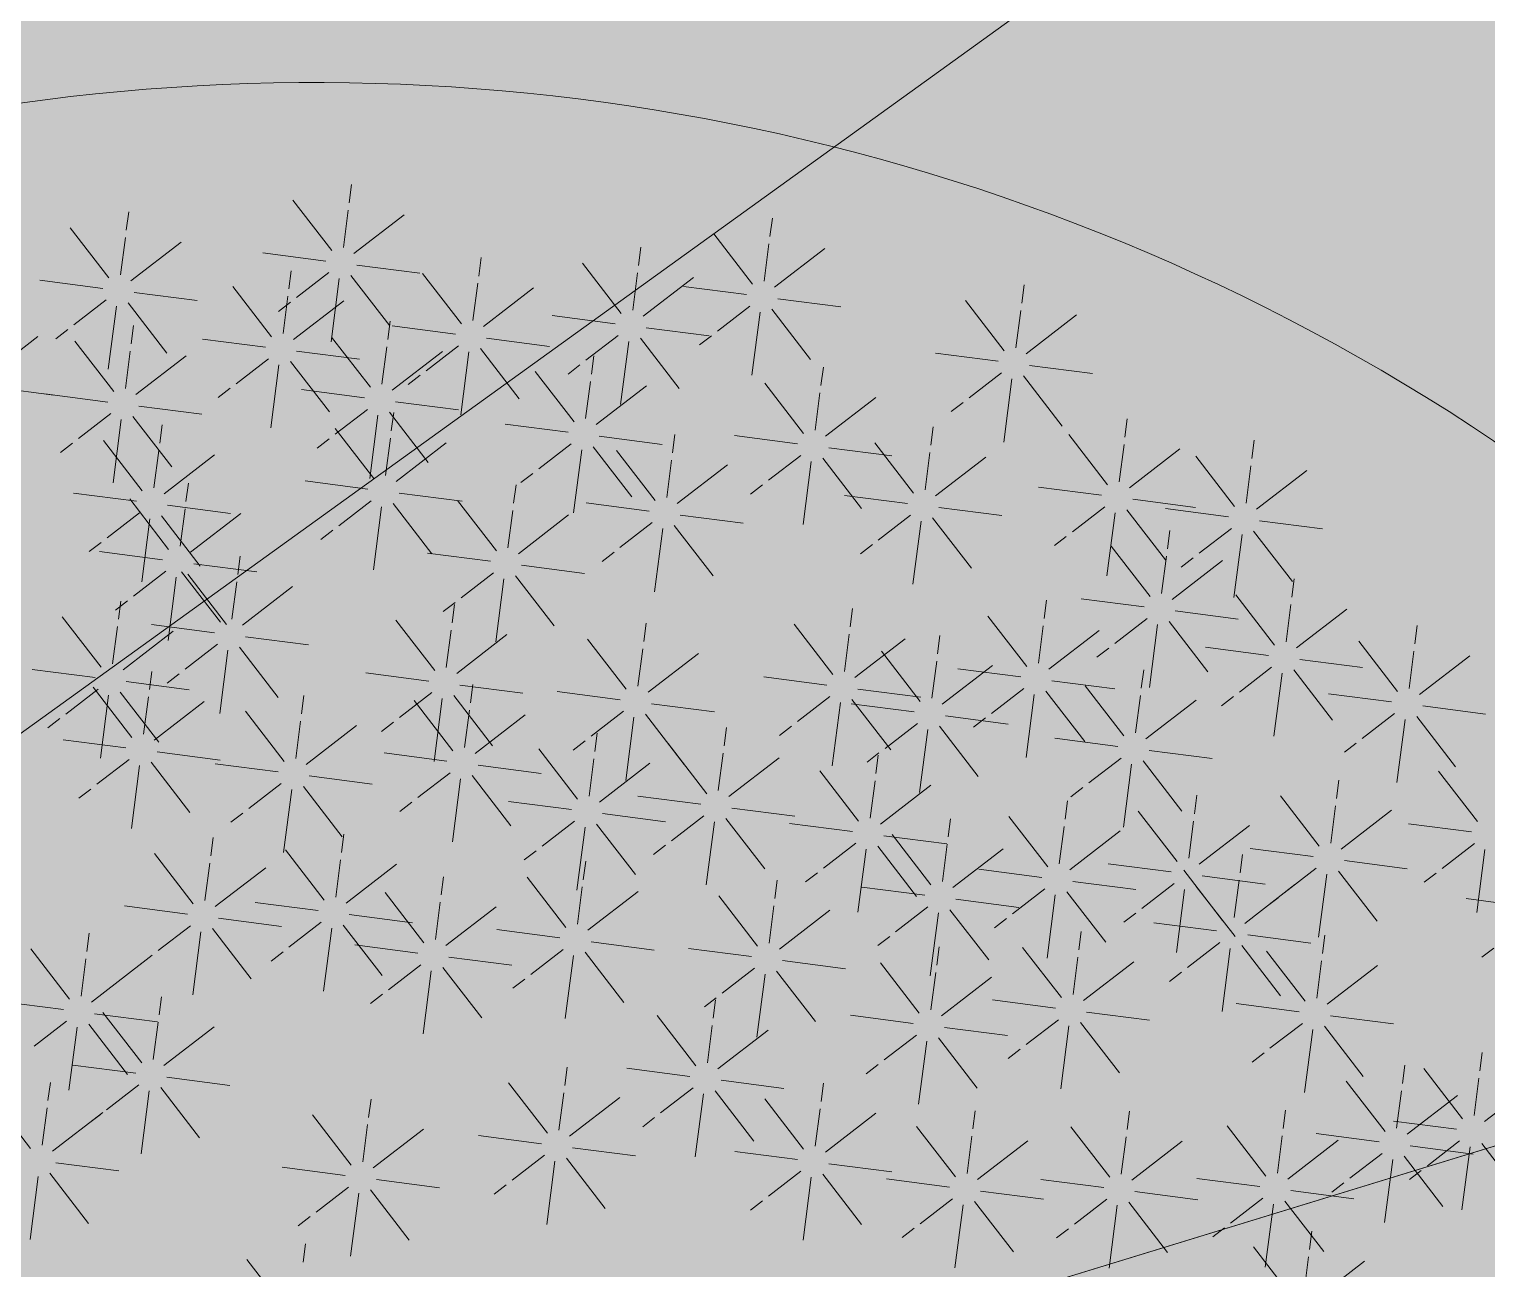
# Model space of a CAD drawing. Header units: metres. Extents: x -2858 to 512, y -1995 to 1252.
# Drawn here: x -907.51 to -906.341, y -845.675 to -844.682 of the extents above; entities that cross this region are included whole.
import ezdxf
from ezdxf.lldxf.tags import DXFTag

# ---------------------------------------------------------------- set-up
doc = ezdxf.new("R2010")
doc.units = ezdxf.units.M
doc.layers.add('Calque commun', color=7, linetype='Continuous')
doc.layers.add('Calque5', color=7, linetype='Continuous')
tags = doc.linetypes.add('HIDDEN2', pattern=[0.1875, 0.125, -0.0625]).pattern_tags.tags
tags[6:7] = [DXFTag(74, 4), DXFTag(75, 0), DXFTag(340, '0'), DXFTag(46, 1.0), DXFTag(50, 0.0), DXFTag(44, 0.0), DXFTag(45, 0.0)]
tags[4:5] = [DXFTag(74, 4), DXFTag(75, 0), DXFTag(340, '0'), DXFTag(46, 1.0), DXFTag(50, 0.0), DXFTag(44, 0.0), DXFTag(45, 0.0)]
tags = doc.linetypes.add('HIDDENX2', pattern=[0.75, 0.5, -0.25]).pattern_tags.tags
tags[6:7] = [DXFTag(74, 4), DXFTag(75, 0), DXFTag(340, '0'), DXFTag(46, 1.0), DXFTag(50, 0.0), DXFTag(44, 0.0), DXFTag(45, 0.0)]
tags[4:5] = [DXFTag(74, 4), DXFTag(75, 0), DXFTag(340, '0'), DXFTag(46, 1.0), DXFTag(50, 0.0), DXFTag(44, 0.0), DXFTag(45, 0.0)]

# ---------------------------------------------------------------- blocks, each defined once
blk = doc.blocks.new('geometrebondepartleger')
at = {"layer": 'Calque5', "color": 30, "linetype": 'Continuous', "lineweight": 9, "true_color": 0xff7f00}
blk.add_trace([(60.0219, 76.4824, 79), (130.1549, 64.2531, 79), (60.015, 76.443, 79), (130.1481, 64.2137, 79)], dxfattribs=at)
blk = doc.blocks.new('_13')
at = {"layer": 'Calque commun', "color": 82, "linetype": 'Continuous', "lineweight": 9}
for p, q in [((-1.6306, 0.3472, 2398.4041), (-1.6422, 0.2847, 2398.4041)), ((-1.6321, 0.2781, 2398.4041), (-1.5796, 0.3142, 2398.4041)), ((-1.5694, 0.2978, 2398.4041), (-1.5811, 0.2353, 2398.4041)), ((-1.7231, 0.2837, 2398.4041), (-1.6605, 0.2721, 2398.4041)), ((-1.6288, 0.2853, 2398.4041), (-1.5929, 0.2328, 2398.4041)), ((-1.6296, 0.2663, 2398.4041), (-1.5894, 0.2589, 2398.4041)), ((-1.571, 0.2288, 2398.4041), (-1.5184, 0.2648, 2398.4041)), ((-1.4761, 0.2758, 2398.4041), (-1.4136, 0.2642, 2398.4041)), ((-1.6891, 0.239, 2398.4041), (-1.6581, 0.2603, 2398.4041)), ((-1.6479, 0.2538, 2398.4041), (-1.6596, 0.1912, 2398.4041)), ((-1.6362, 0.2563, 2398.4041), (-1.6002, 0.2038, 2398.4041)), ((-1.5819, 0.2575, 2398.4041), (-1.5671, 0.2547, 2398.4041)), ((-1.4422, 0.2311, 2398.4041), (-1.4111, 0.2524, 2398.4041)), ((-1.7105, 0.2243, 2398.4041), (-1.6952, 0.2348, 2398.4041)), ((-1.6619, 0.2344, 2398.4041), (-1.5994, 0.2227, 2398.4041)), ((-1.4562, 0.2388, 2398.4041), (-1.4679, 0.1762, 2398.4041)), ((-1.401, 0.2458, 2398.4041), (-1.4127, 0.1833, 2398.4041)), ((-1.5156, 0.2262, 2398.4041), (-1.4796, 0.1737, 2398.4041)), ((-1.4635, 0.2164, 2398.4041), (-1.4483, 0.2269, 2398.4041)), ((-1.628, 0.1896, 2398.4041), (-1.5969, 0.2109, 2398.4041)), ((-1.575, 0.2069, 2398.4041), (-1.5391, 0.1544, 2398.4041)), ((-1.5685, 0.217, 2398.4041), (-1.5283, 0.2095, 2398.4041)), ((-1.5208, 0.2081, 2398.4041), (-1.506, 0.2053, 2398.4041)), ((-1.4578, 0.1697, 2398.4041), (-1.4052, 0.2057, 2398.4041)), ((-1.5868, 0.2044, 2398.4041), (-1.5984, 0.1419, 2398.4041)), ((-1.6494, 0.175, 2398.4041), (-1.6341, 0.1855, 2398.4041)), ((-1.5487, 0.1753, 2398.4041), (-1.4862, 0.1637, 2398.4041)), ((-1.8506, 0.1618, 2398.4041), (-1.8146, 0.1094, 2398.4041)), ((-1.7963, 0.1631, 2398.4041), (-1.7815, 0.1603, 2398.4041)), ((-1.6131, 0.1514, 2398.4041), (-1.6247, 0.0889, 2398.4041)), ((-1.5148, 0.1306, 2398.4041), (-1.4837, 0.1519, 2398.4041)), ((-1.4618, 0.1478, 2398.4041), (-1.4259, 0.0954, 2398.4041)), ((-1.4553, 0.1579, 2398.4041), (-1.415, 0.1504, 2398.4041)), ((-1.4076, 0.149, 2398.4041), (-1.3928, 0.1463, 2398.4041)), ((-1.6725, 0.1388, 2398.4041), (-1.6365, 0.0864, 2398.4041)), ((-1.4736, 0.1453, 2398.4041), (-1.4853, 0.0828, 2398.4041)), ((-1.8638, 0.0907, 2398.4041), (-1.8113, 0.1267, 2398.4041)), ((-1.6146, 0.0823, 2398.4041), (-1.5621, 0.1183, 2398.4041)), ((-1.5361, 0.1159, 2398.4041), (-1.5209, 0.1264, 2398.4041)), ((-1.3512, 0.1229, 2398.4041), (-1.3629, 0.0604, 2398.4041)), ((-1.4106, 0.1103, 2398.4041), (-1.3747, 0.0579, 2398.4041)), ((-1.7056, 0.0879, 2398.4041), (-1.6431, 0.0763, 2398.4041)), ((-1.3528, 0.0538, 2398.4041), (-1.3003, 0.0899, 2398.4041)), ((-1.8613, 0.0789, 2398.4041), (-1.8211, 0.0714, 2398.4041)), ((-1.8797, 0.0663, 2398.4041), (-1.8913, 0.0038, 2398.4041)), ((-1.8679, 0.0688, 2398.4041), (-1.8319, 0.0163, 2398.4041)), ((-1.8137, 0.07, 2398.4041), (-1.7988, 0.0672, 2398.4041)), ((-1.6716, 0.0432, 2398.4041), (-1.6406, 0.0645, 2398.4041)), ((-1.6187, 0.0604, 2398.4041), (-1.5827, 0.008, 2398.4041)), ((-1.6121, 0.0705, 2398.4041), (-1.5719, 0.063, 2398.4041)), ((-1.5645, 0.0616, 2398.4041), (-1.5496, 0.0589, 2398.4041)), ((-1.4437, 0.0595, 2398.4041), (-1.3812, 0.0478, 2398.4041)), ((-1.7976, 0.0455, 2398.4041), (-1.7617, -0.0069, 2398.4041)), ((-1.7383, 0.0581, 2398.4041), (-1.7499, -0.0044, 2398.4041)), ((-1.6305, 0.0579, 2398.4041), (-1.6421, -0.0046, 2398.4041)), ((-1.693, 0.0285, 2398.4041), (-1.6777, 0.039, 2398.4041)), ((-1.6182, 0.0358, 2398.4041), (-1.6298, -0.0268, 2398.4041)), ((-1.4098, 0.0147, 2398.4041), (-1.3787, 0.036, 2398.4041)), ((-1.3686, 0.0295, 2398.4041), (-1.3802, -0.033, 2398.4041)), ((-1.3568, 0.032, 2398.4041), (-1.3209, -0.0205, 2398.4041)), ((-1.3503, 0.0421, 2398.4041), (-1.3101, 0.0346, 2398.4041)), ((-1.3026, 0.0332, 2398.4041), (-1.2878, 0.0304, 2398.4041)), ((-1.7398, -0.011, 2398.4041), (-1.6873, 0.0251, 2398.4041)), ((-1.6776, 0.0232, 2398.4041), (-1.6416, -0.0293, 2398.4041)), ((-1.9653, 0.0007, 2398.4041), (-1.9294, -0.0517, 2398.4041)), ((-1.9059, 0.0133, 2398.4041), (-1.9176, -0.0492, 2398.4041)), ((-1.6198, -0.0333, 2398.4041), (-1.5672, 0.0027, 2398.4041)), ((-1.4312, 0.0001, 2398.4041), (-1.4159, 0.0105, 2398.4041)), ((-1.2485, 0.0075, 2398.4041), (-1.2602, -0.055, 2398.4041)), ((-1.8307, -0.0054, 2398.4041), (-1.7682, -0.017, 2398.4041)), ((-1.3079, -0.0051, 2398.4041), (-1.2719, -0.0575, 2398.4041)), ((-1.9075, -0.0558, 2398.4041), (-1.8549, -0.0198, 2398.4041)), ((-1.7968, -0.0501, 2398.4041), (-1.7657, -0.0288, 2398.4041)), ((-1.7373, -0.0228, 2398.4041), (-1.6971, -0.0303, 2398.4041)), ((-1.7107, -0.0277, 2398.4041), (-1.6482, -0.0393, 2398.4041)), ((-1.2501, -0.0616, 2398.4041), (-1.1975, -0.0255, 2398.4041)), ((-1.7556, -0.0354, 2398.4041), (-1.7673, -0.0979, 2398.4041)), ((-1.7438, -0.0329, 2398.4041), (-1.7079, -0.0853, 2398.4041)), ((-1.6896, -0.0316, 2398.4041), (-1.6748, -0.0344, 2398.4041)), ((-1.6319, -0.0377, 2398.4041), (-1.6435, -0.1002, 2398.4041)), ((-1.4529, -0.033, 2398.4041), (-1.4645, -0.0955, 2398.4041)), ((-1.9984, -0.0502, 2398.4041), (-1.9359, -0.0618, 2398.4041)), ((-1.8181, -0.0648, 2398.4041), (-1.8029, -0.0543, 2398.4041)), ((-1.6913, -0.0503, 2398.4041), (-1.6553, -0.1027, 2398.4041)), ((-1.6768, -0.0724, 2398.4041), (-1.6457, -0.0511, 2398.4041)), ((-1.6356, -0.0577, 2398.4041), (-1.6472, -0.1202, 2398.4041)), ((-1.6238, -0.0552, 2398.4041), (-1.5878, -0.1076, 2398.4041)), ((-1.6172, -0.0451, 2398.4041), (-1.577, -0.0526, 2398.4041)), ((-1.5696, -0.054, 2398.4041), (-1.5547, -0.0567, 2398.4041)), ((-1.5123, -0.0456, 2398.4041), (-1.4763, -0.098, 2398.4041)), ((-1.341, -0.056, 2398.4041), (-1.2785, -0.0676, 2398.4041)), ((-1.905, -0.0676, 2398.4041), (-1.8647, -0.0751, 2398.4041)), ((-1.6334, -0.1068, 2398.4041), (-1.5809, -0.0708, 2398.4041)), ((-1.4544, -0.1021, 2398.4041), (-1.4019, -0.066, 2398.4041)), ((-1.9645, -0.0949, 2398.4041), (-1.9334, -0.0736, 2398.4041)), ((-1.9233, -0.0802, 2398.4041), (-1.935, -0.1427, 2398.4041)), ((-1.9115, -0.0777, 2398.4041), (-1.8755, -0.1301, 2398.4041)), ((-1.8573, -0.0765, 2398.4041), (-1.8425, -0.0792, 2398.4041)), ((-1.6981, -0.0871, 2398.4041), (-1.6828, -0.0766, 2398.4041)), ((-1.3071, -0.1007, 2398.4041), (-1.276, -0.0794, 2398.4041)), ((-1.2659, -0.0859, 2398.4041), (-1.2775, -0.1485, 2398.4041)), ((-1.2541, -0.0834, 2398.4041), (-1.2181, -0.1359, 2398.4041)), ((-1.2476, -0.0733, 2398.4041), (-1.2073, -0.0808, 2398.4041)), ((-1.1999, -0.0822, 2398.4041), (-1.185, -0.085, 2398.4041)), ((-1.9858, -0.1096, 2398.4041), (-1.9706, -0.0991, 2398.4041)), ((-1.7244, -0.1012, 2398.4041), (-1.6619, -0.1128, 2398.4041)), ((-1.5454, -0.0965, 2398.4041), (-1.4829, -0.1081, 2398.4041)), ((-1.8585, -0.1096, 2398.4041), (-1.8701, -0.1721, 2398.4041)), ((-1.4519, -0.1139, 2398.4041), (-1.4117, -0.1214, 2398.4041)), ((-1.3284, -0.1153, 2398.4041), (-1.3131, -0.1049, 2398.4041)), ((-1.9179, -0.1222, 2398.4041), (-1.8819, -0.1746, 2398.4041)), ((-1.6904, -0.1459, 2398.4041), (-1.6594, -0.1246, 2398.4041)), ((-1.6493, -0.1312, 2398.4041), (-1.6609, -0.1937, 2398.4041)), ((-1.6375, -0.1287, 2398.4041), (-1.6015, -0.1811, 2398.4041)), ((-1.6309, -0.1186, 2398.4041), (-1.5907, -0.1261, 2398.4041)), ((-1.5833, -0.1274, 2398.4041), (-1.5684, -0.1302, 2398.4041)), ((-1.5414, -0.1306, 2398.4041), (-1.553, -0.1931, 2398.4041)), ((-1.5114, -0.1412, 2398.4041), (-1.4804, -0.1199, 2398.4041)), ((-1.4703, -0.1265, 2398.4041), (-1.4819, -0.189, 2398.4041)), ((-1.4585, -0.124, 2398.4041), (-1.4225, -0.1764, 2398.4041)), ((-1.4043, -0.1227, 2398.4041), (-1.3894, -0.1255, 2398.4041)), ((-1.3465, -0.1288, 2398.4041), (-1.3582, -0.1913, 2398.4041)), ((-1.1676, -0.1241, 2398.4041), (-1.1792, -0.1866, 2398.4041)), ((-1.86, -0.1787, 2398.4041), (-1.8075, -0.1426, 2398.4041)), ((-1.6007, -0.1432, 2398.4041), (-1.5648, -0.1956, 2398.4041)), ((-1.5328, -0.1559, 2398.4041), (-1.5175, -0.1454, 2398.4041)), ((-1.4059, -0.1414, 2398.4041), (-1.3699, -0.1938, 2398.4041)), ((-1.227, -0.1367, 2398.4041), (-1.191, -0.1891, 2398.4041)), ((-1.7118, -0.1606, 2398.4041), (-1.6965, -0.1501, 2398.4041)), ((-1.1691, -0.1932, 2398.4041), (-1.1166, -0.1572, 2398.4041)), ((-1.951, -0.1731, 2398.4041), (-1.8885, -0.1847, 2398.4041)), ((-1.7494, -0.1738, 2398.4041), (-1.7134, -0.2262, 2398.4041)), ((-1.69, -0.1612, 2398.4041), (-1.7016, -0.2237, 2398.4041)), ((-1.5429, -0.1997, 2398.4041), (-1.4904, -0.1636, 2398.4041)), ((-1.3481, -0.1979, 2398.4041), (-1.2955, -0.1619, 2398.4041)), ((-1.2601, -0.1876, 2398.4041), (-1.1975, -0.1992, 2398.4041)), ((-1.917, -0.2178, 2398.4041), (-1.886, -0.1965, 2398.4041)), ((-1.8759, -0.203, 2398.4041), (-1.8875, -0.2656, 2398.4041)), ((-1.8641, -0.2005, 2398.4041), (-1.8281, -0.253, 2398.4041)), ((-1.8575, -0.1905, 2398.4041), (-1.8173, -0.1979, 2398.4041)), ((-1.8099, -0.1993, 2398.4041), (-1.795, -0.2021, 2398.4041)), ((-1.6915, -0.2303, 2398.4041), (-1.639, -0.1942, 2398.4041)), ((-1.6339, -0.1941, 2398.4041), (-1.5714, -0.2057, 2398.4041)), ((-1.439, -0.1923, 2398.4041), (-1.3765, -0.2039, 2398.4041)), ((-1.5999, -0.2388, 2398.4041), (-1.5688, -0.2175, 2398.4041)), ((-1.5404, -0.2114, 2398.4041), (-1.5002, -0.2189, 2398.4041)), ((-1.5093, -0.2185, 2398.4041), (-1.4733, -0.2709, 2398.4041)), ((-1.4499, -0.2059, 2398.4041), (-1.4615, -0.2684, 2398.4041)), ((-1.4051, -0.237, 2398.4041), (-1.374, -0.2157, 2398.4041)), ((-1.3456, -0.2097, 2398.4041), (-1.3053, -0.2172, 2398.4041)), ((-1.2979, -0.2186, 2398.4041), (-1.2831, -0.2213, 2398.4041)), ((-1.2261, -0.2323, 2398.4041), (-1.195, -0.211, 2398.4041)), ((-1.1849, -0.2176, 2398.4041), (-1.1966, -0.2801, 2398.4041)), ((-1.1732, -0.2151, 2398.4041), (-1.1372, -0.2675, 2398.4041)), ((-1.1666, -0.205, 2398.4041), (-1.1264, -0.2125, 2398.4041)), ((-1.1189, -0.2138, 2398.4041), (-1.1041, -0.2166, 2398.4041)), ((-1.9352, -0.2322, 2398.4041), (-1.9468, -0.2947, 2398.4041)), ((-1.9384, -0.2325, 2398.4041), (-1.9231, -0.222, 2398.4041)), ((-1.7825, -0.2247, 2398.4041), (-1.72, -0.2363, 2398.4041)), ((-1.5587, -0.224, 2398.4041), (-1.5704, -0.2866, 2398.4041)), ((-1.547, -0.2215, 2398.4041), (-1.511, -0.274, 2398.4041)), ((-1.4927, -0.2203, 2398.4041), (-1.4779, -0.2231, 2398.4041)), ((-1.3639, -0.2223, 2398.4041), (-1.3755, -0.2848, 2398.4041)), ((-1.3521, -0.2198, 2398.4041), (-1.3162, -0.2722, 2398.4041)), ((-1.9946, -0.2447, 2398.4041), (-1.9586, -0.2972, 2398.4041)), ((-1.8709, -0.2475, 2398.4041), (-1.8349, -0.2999, 2398.4041)), ((-1.8115, -0.2349, 2398.4041), (-1.8232, -0.2974, 2398.4041)), ((-1.7485, -0.2694, 2398.4041), (-1.7175, -0.2481, 2398.4041)), ((-1.689, -0.2421, 2398.4041), (-1.6488, -0.2496, 2398.4041)), ((-1.6213, -0.2535, 2398.4041), (-1.606, -0.243, 2398.4041)), ((-1.4514, -0.275, 2398.4041), (-1.3989, -0.2389, 2398.4041)), ((-1.4265, -0.2517, 2398.4041), (-1.4112, -0.2412, 2398.4041)), ((-1.2475, -0.247, 2398.4041), (-1.2322, -0.2365, 2398.4041)), ((-1.7074, -0.2547, 2398.4041), (-1.719, -0.3172, 2398.4041)), ((-1.6956, -0.2522, 2398.4041), (-1.6596, -0.3046, 2398.4041)), ((-1.6414, -0.2509, 2398.4041), (-1.6265, -0.2537, 2398.4041)), ((-1.1577, -0.2602, 2398.4041), (-1.1694, -0.3228, 2398.4041)), ((-1.9367, -0.3012, 2398.4041), (-1.8842, -0.2652, 2398.4041)), ((-1.813, -0.304, 2398.4041), (-1.7605, -0.2679, 2398.4041)), ((-1.7699, -0.2841, 2398.4041), (-1.7546, -0.2736, 2398.4041)), ((-1.5424, -0.2694, 2398.4041), (-1.4799, -0.281, 2398.4041)), ((-1.2171, -0.2728, 2398.4041), (-1.1812, -0.3253, 2398.4041)), ((-1.677, -0.2802, 2398.4041), (-1.6886, -0.3427, 2398.4041)), ((-1.4489, -0.2867, 2398.4041), (-1.4087, -0.2942, 2398.4041)), ((-2.0277, -0.2956, 2398.4041), (-1.9652, -0.3073, 2398.4041)), ((-1.904, -0.2984, 2398.4041), (-1.8415, -0.31, 2398.4041)), ((-1.7364, -0.2928, 2398.4041), (-1.7004, -0.3452, 2398.4041)), ((-1.5085, -0.3141, 2398.4041), (-1.4774, -0.2928, 2398.4041)), ((-1.4673, -0.2993, 2398.4041), (-1.4789, -0.3619, 2398.4041)), ((-1.4491, -0.3023, 2398.4041), (-1.4608, -0.3648, 2398.4041)), ((-1.4555, -0.2968, 2398.4041), (-1.4196, -0.3493, 2398.4041)), ((-1.4013, -0.2956, 2398.4041), (-1.3864, -0.2984, 2398.4041)), ((-1.2883, -0.2942, 2398.4041), (-1.2999, -0.3568, 2398.4041)), ((-1.1593, -0.3293, 2398.4041), (-1.1068, -0.2933, 2398.4041)), ((-1.9937, -0.3404, 2398.4041), (-1.9627, -0.319, 2398.4041)), ((-1.9342, -0.313, 2398.4041), (-1.894, -0.3205, 2398.4041)), ((-1.8105, -0.3158, 2398.4041), (-1.7703, -0.3232, 2398.4041)), ((-1.6785, -0.3493, 2398.4041), (-1.626, -0.3132, 2398.4041)), ((-1.5298, -0.3288, 2398.4041), (-1.5146, -0.3183, 2398.4041)), ((-1.5085, -0.3149, 2398.4041), (-1.4725, -0.3673, 2398.4041)), ((-1.3477, -0.3068, 2398.4041), (-1.3117, -0.3593, 2398.4041)), ((-1.9526, -0.3256, 2398.4041), (-1.9642, -0.3881, 2398.4041)), ((-1.9408, -0.3231, 2398.4041), (-1.9048, -0.3755, 2398.4041)), ((-1.8866, -0.3219, 2398.4041), (-1.8717, -0.3247, 2398.4041)), ((-1.8701, -0.3431, 2398.4041), (-1.839, -0.3218, 2398.4041)), ((-1.8289, -0.3284, 2398.4041), (-1.8405, -0.3909, 2398.4041)), ((-1.8171, -0.3259, 2398.4041), (-1.7811, -0.3783, 2398.4041)), ((-1.7629, -0.3246, 2398.4041), (-1.748, -0.3274, 2398.4041)), ((-1.4507, -0.3714, 2398.4041), (-1.3981, -0.3354, 2398.4041)), ((-1.2898, -0.3633, 2398.4041), (-1.2373, -0.3273, 2398.4041)), ((-1.2502, -0.3237, 2398.4041), (-1.1877, -0.3354, 2398.4041)), ((-1.0083, -0.3261, 2398.4041), (-1.0199, -0.3886, 2398.4041)), ((-2.0151, -0.355, 2398.4041), (-1.9998, -0.3445, 2398.4041)), ((-1.8914, -0.3578, 2398.4041), (-1.8761, -0.3473, 2398.4041)), ((-1.8665, -0.3412, 2398.4041), (-1.8781, -0.4038, 2398.4041)), ((-1.7695, -0.3437, 2398.4041), (-1.707, -0.3553, 2398.4041)), ((-1.639, -0.3489, 2398.4041), (-1.6031, -0.4013, 2398.4041)), ((-1.5797, -0.3363, 2398.4041), (-1.5913, -0.3988, 2398.4041)), ((-1.2163, -0.3685, 2398.4041), (-1.1852, -0.3471, 2398.4041)), ((-1.1568, -0.3411, 2398.4041), (-1.1165, -0.3486, 2398.4041)), ((-1.1091, -0.35, 2398.4041), (-1.0943, -0.3527, 2398.4041)), ((-1.0677, -0.3386, 2398.4041), (-1.0317, -0.3911, 2398.4041)), ((-1.9258, -0.3538, 2398.4041), (-1.8899, -0.4062, 2398.4041)), ((-1.676, -0.3611, 2398.4041), (-1.6358, -0.3685, 2398.4041)), ((-1.3808, -0.3577, 2398.4041), (-1.3182, -0.3694, 2398.4041)), ((-1.1751, -0.3537, 2398.4041), (-1.1868, -0.4162, 2398.4041)), ((-1.1633, -0.3512, 2398.4041), (-1.1274, -0.4036, 2398.4041)), ((-1.0098, -0.3951, 2398.4041), (-0.9573, -0.3591, 2398.4041)), ((-1.868, -0.4103, 2398.4041), (-1.8155, -0.3743, 2398.4041)), ((-1.7355, -0.3884, 2398.4041), (-1.7045, -0.3671, 2398.4041)), ((-1.6944, -0.3737, 2398.4041), (-1.706, -0.4362, 2398.4041)), ((-1.6826, -0.3712, 2398.4041), (-1.6466, -0.4236, 2398.4041)), ((-1.6284, -0.3699, 2398.4041), (-1.6135, -0.3727, 2398.4041)), ((-1.5812, -0.4054, 2398.4041), (-1.5287, -0.3694, 2398.4041)), ((-1.5416, -0.3658, 2398.4041), (-1.4791, -0.3774, 2398.4041)), ((-1.2873, -0.3751, 2398.4041), (-1.2471, -0.3826, 2398.4041)), ((-1.2376, -0.3831, 2398.4041), (-1.2224, -0.3726, 2398.4041)), ((-1.7569, -0.4031, 2398.4041), (-1.7416, -0.3926, 2398.4041)), ((-1.5077, -0.4105, 2398.4041), (-1.4766, -0.3892, 2398.4041)), ((-1.4547, -0.3933, 2398.4041), (-1.4187, -0.4457, 2398.4041)), ((-1.4482, -0.3832, 2398.4041), (-1.4079, -0.3907, 2398.4041)), ((-1.4005, -0.3921, 2398.4041), (-1.3857, -0.3948, 2398.4041)), ((-1.3468, -0.4025, 2398.4041), (-1.3157, -0.3811, 2398.4041)), ((-1.3057, -0.3877, 2398.4041), (-1.3173, -0.4502, 2398.4041)), ((-1.2939, -0.3852, 2398.4041), (-1.2579, -0.4376, 2398.4041)), ((-1.2397, -0.384, 2398.4041), (-1.2248, -0.3867, 2398.4041)), ((-1.1008, -0.3895, 2398.4041), (-1.0383, -0.4012, 2398.4041)), ((-1.959, -0.4047, 2398.4041), (-1.8964, -0.4164, 2398.4041)), ((-1.6721, -0.3998, 2398.4041), (-1.6096, -0.4114, 2398.4041)), ((-1.4665, -0.3958, 2398.4041), (-1.4781, -0.4583, 2398.4041)), ((-1.3682, -0.4171, 2398.4041), (-1.3529, -0.4066, 2398.4041)), ((-1.0073, -0.4069, 2398.4041), (-0.9671, -0.4144, 2398.4041)), ((-1.8655, -0.4221, 2398.4041), (-1.8253, -0.4296, 2398.4041)), ((-1.6382, -0.4445, 2398.4041), (-1.6071, -0.4232, 2398.4041)), ((-1.5787, -0.4172, 2398.4041), (-1.5385, -0.4247, 2398.4041)), ((-1.5412, -0.4195, 2398.4041), (-1.5529, -0.482, 2398.4041)), ((-1.529, -0.4252, 2398.4041), (-1.5137, -0.4147, 2398.4041)), ((-1.0668, -0.4343, 2398.4041), (-1.0358, -0.413, 2398.4041)), ((-1.0257, -0.4195, 2398.4041), (-1.0373, -0.482, 2398.4041)), ((-1.0139, -0.417, 2398.4041), (-0.9779, -0.4695, 2398.4041)), ((-0.9597, -0.4158, 2398.4041), (-0.9448, -0.4186, 2398.4041)), ((-1.925, -0.4494, 2398.4041), (-1.8939, -0.4281, 2398.4041)), ((-1.8838, -0.4347, 2398.4041), (-1.8955, -0.4972, 2398.4041)), ((-1.872, -0.4322, 2398.4041), (-1.8361, -0.4846, 2398.4041)), ((-1.8178, -0.431, 2398.4041), (-1.803, -0.4337, 2398.4041)), ((-1.597, -0.4298, 2398.4041), (-1.6087, -0.4923, 2398.4041)), ((-1.6006, -0.4321, 2398.4041), (-1.5646, -0.4845, 2398.4041)), ((-1.5852, -0.4273, 2398.4041), (-1.5493, -0.4797, 2398.4041)), ((-1.531, -0.4261, 2398.4041), (-1.5162, -0.4288, 2398.4041)), ((-1.3682, -0.434, 2398.4041), (-1.3798, -0.4965, 2398.4041)), ((-1.6595, -0.4592, 2398.4041), (-1.6443, -0.4487, 2398.4041)), ((-1.5428, -0.4886, 2398.4041), (-1.4902, -0.4525, 2398.4041)), ((-1.4276, -0.4465, 2398.4041), (-1.3916, -0.499, 2398.4041)), ((-1.1743, -0.4498, 2398.4041), (-1.1859, -0.5123, 2398.4041)), ((-1.0882, -0.4489, 2398.4041), (-1.0729, -0.4384, 2398.4041)), ((-0.8535, -0.4512, 2398.4041), (-0.8651, -0.5137, 2398.4041)), ((-1.9464, -0.4641, 2398.4041), (-1.9311, -0.4536, 2398.4041)), ((-1.3697, -0.503, 2398.4041), (-1.3172, -0.467, 2398.4041)), ((-1.2336, -0.4623, 2398.4041), (-1.1977, -0.5148, 2398.4041)), ((-0.9129, -0.4637, 2398.4041), (-0.8769, -0.5162, 2398.4041)), ((-1.7307, -0.4805, 2398.4041), (-1.7423, -0.5431, 2398.4041)), ((-1.7901, -0.4931, 2398.4041), (-1.7541, -0.5455, 2398.4041)), ((-1.6337, -0.483, 2398.4041), (-1.5712, -0.4946, 2398.4041)), ((-1.1758, -0.5188, 2398.4041), (-1.1233, -0.4828, 2398.4041)), ((-0.855, -0.5202, 2398.4041), (-0.8025, -0.4842, 2398.4041)), ((-1.8974, -0.5078, 2398.4041), (-1.9091, -0.5703, 2398.4041)), ((-1.5998, -0.5277, 2398.4041), (-1.5687, -0.5064, 2398.4041)), ((-1.5468, -0.5105, 2398.4041), (-1.5108, -0.5629, 2398.4041)), ((-1.5403, -0.5004, 2398.4041), (-1.5, -0.5078, 2398.4041)), ((-1.4926, -0.5092, 2398.4041), (-1.4778, -0.512, 2398.4041)), ((-1.4607, -0.4974, 2398.4041), (-1.3981, -0.5091, 2398.4041)), ((-0.719, -0.4969, 2398.4041), (-0.7307, -0.5594, 2398.4041)), ((-1.9568, -0.5204, 2398.4041), (-1.9208, -0.5728, 2398.4041)), ((-1.7322, -0.5496, 2398.4041), (-1.6797, -0.5136, 2398.4041)), ((-1.5586, -0.513, 2398.4041), (-1.5703, -0.5755, 2398.4041)), ((-1.4267, -0.5422, 2398.4041), (-1.3956, -0.5209, 2398.4041)), ((-1.3737, -0.5249, 2398.4041), (-1.3378, -0.5773, 2398.4041)), ((-1.3672, -0.5148, 2398.4041), (-1.327, -0.5223, 2398.4041)), ((-1.3195, -0.5237, 2398.4041), (-1.3047, -0.5265, 2398.4041)), ((-1.2668, -0.5132, 2398.4041), (-1.2042, -0.5249, 2398.4041)), ((-0.946, -0.5146, 2398.4041), (-0.8835, -0.5263, 2398.4041)), ((-0.7816, -0.5263, 2398.4041), (-0.7663, -0.5158, 2398.4041)), ((-1.6211, -0.5424, 2398.4041), (-1.6058, -0.5319, 2398.4041)), ((-1.3856, -0.5274, 2398.4041), (-1.3972, -0.5899, 2398.4041)), ((-1.337, -0.5394, 2398.4041), (-1.3011, -0.5918, 2398.4041)), ((-1.2776, -0.5268, 2398.4041), (-1.2893, -0.5893, 2398.4041)), ((-1.2328, -0.558, 2398.4041), (-1.2018, -0.5367, 2398.4041)), ((-1.1733, -0.5306, 2398.4041), (-1.1331, -0.5381, 2398.4041)), ((-1.1256, -0.5395, 2398.4041), (-1.1108, -0.5423, 2398.4041)), ((-0.912, -0.5594, 2398.4041), (-0.881, -0.5381, 2398.4041)), ((-0.8525, -0.532, 2398.4041), (-0.8123, -0.5395, 2398.4041)), ((-1.899, -0.5769, 2398.4041), (-1.8464, -0.5408, 2398.4041)), ((-1.8232, -0.544, 2398.4041), (-1.7607, -0.5556, 2398.4041)), ((-1.4481, -0.5568, 2398.4041), (-1.4328, -0.5463, 2398.4041)), ((-1.1917, -0.5432, 2398.4041), (-1.2033, -0.6057, 2398.4041)), ((-1.1799, -0.5407, 2398.4041), (-1.1439, -0.5932, 2398.4041)), ((-1.0679, -0.5456, 2398.4041), (-1.0795, -0.6081, 2398.4041)), ((-0.8709, -0.5446, 2398.4041), (-0.8825, -0.6071, 2398.4041)), ((-0.8591, -0.5421, 2398.4041), (-0.8231, -0.5946, 2398.4041)), ((-0.8049, -0.5409, 2398.4041), (-0.79, -0.5437, 2398.4041)), ((-1.7892, -0.5887, 2398.4041), (-1.7581, -0.5674, 2398.4041)), ((-1.7297, -0.5614, 2398.4041), (-1.6895, -0.5689, 2398.4041)), ((-1.3923, -0.5638, 2398.4041), (-1.4039, -0.6263, 2398.4041)), ((-1.2792, -0.5959, 2398.4041), (-1.2267, -0.5599, 2398.4041)), ((-1.2542, -0.5726, 2398.4041), (-1.2389, -0.5621, 2398.4041)), ((-1.1273, -0.5582, 2398.4041), (-1.0913, -0.6106, 2398.4041)), ((-0.9334, -0.574, 2398.4041), (-0.9181, -0.5635, 2398.4041)), ((-1.9899, -0.5713, 2398.4041), (-1.9274, -0.5829, 2398.4041)), ((-1.748, -0.574, 2398.4041), (-1.7597, -0.6365, 2398.4041)), ((-1.7363, -0.5715, 2398.4041), (-1.7003, -0.6239, 2398.4041)), ((-1.6821, -0.5703, 2398.4041), (-1.6672, -0.573, 2398.4041)), ((-1.4517, -0.5763, 2398.4041), (-1.4157, -0.6288, 2398.4041)), ((-1.0694, -0.6147, 2398.4041), (-1.0169, -0.5786, 2398.4041)), ((-1.956, -0.616, 2398.4041), (-1.9249, -0.5947, 2398.4041)), ((-1.8965, -0.5887, 2398.4041), (-1.8563, -0.5961, 2398.4041)), ((-1.8488, -0.5975, 2398.4041), (-1.834, -0.6003, 2398.4041)), ((-1.8106, -0.6034, 2398.4041), (-1.7953, -0.5929, 2398.4041)), ((-1.3939, -0.6329, 2398.4041), (-1.3413, -0.5968, 2398.4041)), ((-1.3701, -0.5903, 2398.4041), (-1.3076, -0.6019, 2398.4041)), ((-1.9148, -0.6012, 2398.4041), (-1.9265, -0.6638, 2398.4041)), ((-1.903, -0.5988, 2398.4041), (-1.8671, -0.6512, 2398.4041)), ((-1.7018, -0.6025, 2398.4041), (-1.7134, -0.665, 2398.4041)), ((-1.2767, -0.6077, 2398.4041), (-1.2365, -0.6152, 2398.4041)), ((-1.1604, -0.6091, 2398.4041), (-1.0979, -0.6207, 2398.4041)), ((-1.9774, -0.6307, 2398.4041), (-1.9621, -0.6202, 2398.4041)), ((-1.7612, -0.6151, 2398.4041), (-1.7252, -0.6675, 2398.4041)), ((-1.4848, -0.6272, 2398.4041), (-1.4223, -0.6389, 2398.4041)), ((-1.3362, -0.635, 2398.4041), (-1.3051, -0.6137, 2398.4041)), ((-1.295, -0.6203, 2398.4041), (-1.3067, -0.6828, 2398.4041)), ((-1.2832, -0.6178, 2398.4041), (-1.2473, -0.6702, 2398.4041)), ((-1.229, -0.6166, 2398.4041), (-1.2142, -0.6193, 2398.4041)), ((-1.0669, -0.6264, 2398.4041), (-1.0267, -0.6339, 2398.4041)), ((-1.7033, -0.6716, 2398.4041), (-1.6508, -0.6355, 2398.4041)), ((-1.3575, -0.6497, 2398.4041), (-1.3423, -0.6392, 2398.4041)), ((-1.1264, -0.6538, 2398.4041), (-1.0954, -0.6325, 2398.4041)), ((-1.0853, -0.639, 2398.4041), (-1.0969, -0.7016, 2398.4041)), ((-1.0735, -0.6365, 2398.4041), (-1.0375, -0.689, 2398.4041)), ((-1.0193, -0.6353, 2398.4041), (-1.0044, -0.6381, 2398.4041)), ((-1.4509, -0.672, 2398.4041), (-1.4198, -0.6507, 2398.4041)), ((-1.3979, -0.6547, 2398.4041), (-1.3619, -0.7072, 2398.4041)), ((-1.3914, -0.6446, 2398.4041), (-1.3511, -0.6521, 2398.4041)), ((-1.3437, -0.6535, 2398.4041), (-1.3288, -0.6563, 2398.4041)), ((-1.2307, -0.6521, 2398.4041), (-1.2423, -0.7146, 2398.4041)), ((-1.0331, -0.6483, 2398.4041), (-1.0447, -0.7109, 2398.4041)), ((-1.7943, -0.666, 2398.4041), (-1.7318, -0.6776, 2398.4041)), ((-1.5524, -0.6683, 2398.4041), (-1.564, -0.7308, 2398.4041)), ((-1.4097, -0.6572, 2398.4041), (-1.4213, -0.7197, 2398.4041)), ((-1.29, -0.6647, 2398.4041), (-1.2541, -0.7171, 2398.4041)), ((-1.1478, -0.6684, 2398.4041), (-1.1325, -0.658, 2398.4041)), ((-1.0925, -0.6609, 2398.4041), (-1.0565, -0.7134, 2398.4041)), ((-1.7008, -0.6833, 2398.4041), (-1.6606, -0.6908, 2398.4041)), ((-1.6118, -0.6809, 2398.4041), (-1.5758, -0.7333, 2398.4041)), ((-1.4722, -0.6866, 2398.4041), (-1.4569, -0.6761, 2398.4041)), ((-1.2322, -0.7212, 2398.4041), (-1.1797, -0.6852, 2398.4041)), ((-1.0346, -0.7174, 2398.4041), (-0.9821, -0.6814, 2398.4041)), ((-0.7898, -0.6759, 2398.4041), (-0.8015, -0.7384, 2398.4041)), ((-1.7603, -0.7107, 2398.4041), (-1.7293, -0.6894, 2398.4041)), ((-1.7192, -0.6959, 2398.4041), (-1.7308, -0.7584, 2398.4041)), ((-1.7074, -0.6934, 2398.4041), (-1.6714, -0.7459, 2398.4041)), ((-1.6532, -0.6922, 2398.4041), (-1.6383, -0.695, 2398.4041)), ((-0.8492, -0.6885, 2398.4041), (-0.8133, -0.7409, 2398.4041)), ((-1.7817, -0.7253, 2398.4041), (-1.7664, -0.7149, 2398.4041)), ((-1.5539, -0.7374, 2398.4041), (-1.5014, -0.7013, 2398.4041)), ((-1.1256, -0.7118, 2398.4041), (-1.0631, -0.7234, 2398.4041)), ((-0.7914, -0.745, 2398.4041), (-0.7388, -0.7089, 2398.4041)), ((-0.7111, -0.7142, 2398.4041), (-0.6751, -0.7666, 2398.4041)), ((-0.6517, -0.7016, 2398.4041), (-0.6633, -0.7641, 2398.4041)), ((-1.3232, -0.7156, 2398.4041), (-1.2607, -0.7272, 2398.4041)), ((-1.2783, -0.7193, 2398.4041), (-1.2899, -0.7818, 2398.4041)), ((-1.0321, -0.7292, 2398.4041), (-0.9919, -0.7367, 2398.4041)), ((-1.779, -0.7402, 2398.4041), (-1.7906, -0.8027, 2398.4041)), ((-1.6449, -0.7318, 2398.4041), (-1.5823, -0.7434, 2398.4041)), ((-1.3377, -0.7319, 2398.4041), (-1.3017, -0.7843, 2398.4041)), ((-1.2892, -0.7603, 2398.4041), (-1.2581, -0.739, 2398.4041)), ((-1.2363, -0.7431, 2398.4041), (-1.2003, -0.7955, 2398.4041)), ((-1.2297, -0.733, 2398.4041), (-1.1895, -0.7405, 2398.4041)), ((-1.182, -0.7419, 2398.4041), (-1.1672, -0.7446, 2398.4041)), ((-1.0916, -0.7565, 2398.4041), (-1.0606, -0.7352, 2398.4041)), ((-1.0505, -0.7418, 2398.4041), (-1.0621, -0.8043, 2398.4041)), ((-1.0387, -0.7393, 2398.4041), (-1.0027, -0.7917, 2398.4041)), ((-0.9845, -0.7381, 2398.4041), (-0.9696, -0.7408, 2398.4041)), ((-0.9431, -0.7437, 2398.4041), (-0.9547, -0.8062, 2398.4041)), ((-0.8823, -0.7393, 2398.4041), (-0.8198, -0.751, 2398.4041)), ((-0.6532, -0.7707, 2398.4041), (-0.6007, -0.7346, 2398.4041)), ((-1.8384, -0.7527, 2398.4041), (-1.8024, -0.8052, 2398.4041)), ((-1.6109, -0.7765, 2398.4041), (-1.5798, -0.7552, 2398.4041)), ((-1.558, -0.7593, 2398.4041), (-1.522, -0.8117, 2398.4041)), ((-1.5514, -0.7492, 2398.4041), (-1.5112, -0.7566, 2398.4041)), ((-1.5038, -0.758, 2398.4041), (-1.4889, -0.7608, 2398.4041)), ((-1.4088, -0.7533, 2398.4041), (-1.4205, -0.8158, 2398.4041)), ((-1.2798, -0.7884, 2398.4041), (-1.2273, -0.7523, 2398.4041)), ((-1.248, -0.7456, 2398.4041), (-1.2597, -0.8081, 2398.4041)), ((-1.0024, -0.7562, 2398.4041), (-0.9665, -0.8087, 2398.4041)), ((-0.7889, -0.7567, 2398.4041), (-0.7487, -0.7642, 2398.4041)), ((-1.7805, -0.8092, 2398.4041), (-1.728, -0.7732, 2398.4041)), ((-1.5698, -0.7617, 2398.4041), (-1.5814, -0.8243, 2398.4041)), ((-1.4682, -0.7659, 2398.4041), (-1.4323, -0.8183, 2398.4041)), ((-1.3106, -0.775, 2398.4041), (-1.2953, -0.7645, 2398.4041)), ((-1.1098, -0.7709, 2398.4041), (-1.1215, -0.8334, 2398.4041)), ((-1.113, -0.7712, 2398.4041), (-1.0977, -0.7607, 2398.4041)), ((-0.8484, -0.7841, 2398.4041), (-0.8173, -0.7628, 2398.4041)), ((-0.8072, -0.7693, 2398.4041), (-0.8188, -0.8318, 2398.4041)), ((-0.789, -0.7723, 2398.4041), (-0.8007, -0.8348, 2398.4041)), ((-0.7954, -0.7668, 2398.4041), (-0.7595, -0.8193, 2398.4041)), ((-0.7442, -0.7651, 2398.4041), (-0.6816, -0.7767, 2398.4041)), ((-0.7412, -0.7656, 2398.4041), (-0.7263, -0.7684, 2398.4041)), ((-1.6323, -0.7912, 2398.4041), (-1.617, -0.7807, 2398.4041)), ((-1.557, -0.7815, 2398.4041), (-1.5686, -0.844, 2398.4041)), ((-1.4104, -0.8224, 2398.4041), (-1.3578, -0.7863, 2398.4041)), ((-1.3708, -0.7828, 2398.4041), (-1.3083, -0.7944, 2398.4041)), ((-1.1692, -0.7835, 2398.4041), (-1.1332, -0.8359, 2398.4041)), ((-0.9446, -0.8127, 2398.4041), (-0.8921, -0.7767, 2398.4041)), ((-0.8698, -0.7987, 2398.4041), (-0.8545, -0.7883, 2398.4041)), ((-0.8484, -0.7849, 2398.4041), (-0.8124, -0.8373, 2398.4041)), ((-0.7102, -0.8098, 2398.4041), (-0.6792, -0.7885, 2398.4041)), ((-1.6164, -0.794, 2398.4041), (-1.5804, -0.8465, 2398.4041)), ((-1.2773, -0.8002, 2398.4041), (-1.2371, -0.8076, 2398.4041)), ((-0.6691, -0.795, 2398.4041), (-0.6807, -0.8576, 2398.4041)), ((-1.8715, -0.8036, 2398.4041), (-1.809, -0.8153, 2398.4041)), ((-1.5586, -0.8505, 2398.4041), (-1.506, -0.8145, 2398.4041)), ((-1.5013, -0.8168, 2398.4041), (-1.4388, -0.8284, 2398.4041)), ((-1.3369, -0.8275, 2398.4041), (-1.3058, -0.8062, 2398.4041)), ((-1.2957, -0.8127, 2398.4041), (-1.3073, -0.8753, 2398.4041)), ((-1.2839, -0.8102, 2398.4041), (-1.2479, -0.8627, 2398.4041)), ((-1.2297, -0.809, 2398.4041), (-1.2148, -0.8118, 2398.4041)), ((-1.1114, -0.84, 2398.4041), (-1.0588, -0.8039, 2398.4041)), ((-1.0356, -0.8071, 2398.4041), (-0.973, -0.8188, 2398.4041)), ((-0.7906, -0.8414, 2398.4041), (-0.738, -0.8054, 2398.4041)), ((-0.7316, -0.8244, 2398.4041), (-0.7163, -0.814, 2398.4041)), ((-1.8375, -0.8484, 2398.4041), (-1.8065, -0.827, 2398.4041)), ((-1.7846, -0.8311, 2398.4041), (-1.7486, -0.8836, 2398.4041)), ((-1.778, -0.821, 2398.4041), (-1.7378, -0.8285, 2398.4041)), ((-1.7303, -0.8299, 2398.4041), (-1.7155, -0.8327, 2398.4041)), ((-1.7288, -0.8314, 2398.4041), (-1.6928, -0.8838, 2398.4041)), ((-1.6694, -0.8188, 2398.4041), (-1.6811, -0.8813, 2398.4041)), ((-1.3582, -0.8422, 2398.4041), (-1.3429, -0.8317, 2398.4041)), ((-1.0016, -0.8519, 2398.4041), (-0.9706, -0.8306, 2398.4041)), ((-0.9421, -0.8245, 2398.4041), (-0.9019, -0.832, 2398.4041)), ((-1.7964, -0.8336, 2398.4041), (-1.808, -0.8961, 2398.4041)), ((-1.6495, -0.8449, 2398.4041), (-1.587, -0.8566, 2398.4041)), ((-1.4674, -0.8615, 2398.4041), (-1.4363, -0.8402, 2398.4041)), ((-1.4262, -0.8467, 2398.4041), (-1.4378, -0.9093, 2398.4041)), ((-1.4144, -0.8442, 2398.4041), (-1.3784, -0.8967, 2398.4041)), ((-1.4079, -0.8342, 2398.4041), (-1.3676, -0.8416, 2398.4041)), ((-1.3602, -0.843, 2398.4041), (-1.3453, -0.8458, 2398.4041)), ((-1.2023, -0.8344, 2398.4041), (-1.1398, -0.846, 2398.4041)), ((-0.9604, -0.8371, 2398.4041), (-0.9721, -0.8996, 2398.4041)), ((-0.9487, -0.8346, 2398.4041), (-0.9127, -0.887, 2398.4041)), ((-0.8944, -0.8334, 2398.4041), (-0.8796, -0.8362, 2398.4041)), ((-0.8815, -0.8358, 2398.4041), (-0.819, -0.8474, 2398.4041)), ((-1.8589, -0.863, 2398.4041), (-1.8436, -0.8525, 2398.4041)), ((-1.671, -0.8879, 2398.4041), (-1.6184, -0.8519, 2398.4041)), ((-1.1684, -0.8791, 2398.4041), (-1.1373, -0.8578, 2398.4041)), ((-1.1089, -0.8518, 2398.4041), (-1.0686, -0.8593, 2398.4041)), ((-1.0612, -0.8606, 2398.4041), (-1.0463, -0.8634, 2398.4041)), ((-1.023, -0.8665, 2398.4041), (-1.0077, -0.856, 2398.4041)), ((-0.8476, -0.8805, 2398.4041), (-0.8165, -0.8592, 2398.4041)), ((-0.7881, -0.8532, 2398.4041), (-0.7478, -0.8607, 2398.4041)), ((-1.6156, -0.8897, 2398.4041), (-1.5845, -0.8684, 2398.4041)), ((-1.5744, -0.8749, 2398.4041), (-1.586, -0.9374, 2398.4041)), ((-1.5626, -0.8724, 2398.4041), (-1.5266, -0.9249, 2398.4041)), ((-1.5561, -0.8623, 2398.4041), (-1.5158, -0.8698, 2398.4041)), ((-1.5084, -0.8712, 2398.4041), (-1.4935, -0.874, 2398.4041)), ((-1.4887, -0.8762, 2398.4041), (-1.4734, -0.8657, 2398.4041)), ((-1.1272, -0.8644, 2398.4041), (-1.1388, -0.9269, 2398.4041)), ((-1.1154, -0.8619, 2398.4041), (-1.0794, -0.9143, 2398.4041)), ((-0.8064, -0.8658, 2398.4041), (-0.8181, -0.9283, 2398.4041)), ((-0.7946, -0.8633, 2398.4041), (-0.7587, -0.9157, 2398.4041)), ((-1.7619, -0.8823, 2398.4041), (-1.6994, -0.8939, 2398.4041)), ((-1.1897, -0.8938, 2398.4041), (-1.1744, -0.8833, 2398.4041)), ((-0.869, -0.8952, 2398.4041), (-0.8537, -0.8847, 2398.4041)), ((-1.6685, -0.8997, 2398.4041), (-1.6282, -0.9072, 2398.4041)), ((-1.6369, -0.9043, 2398.4041), (-1.6216, -0.8938, 2398.4041)), ((-1.3809, -0.8928, 2398.4041), (-1.3925, -0.9553, 2398.4041)), ((-1.0261, -0.9005, 2398.4041), (-1.0378, -0.963, 2398.4041)), ((-1.728, -0.927, 2398.4041), (-1.6969, -0.9057, 2398.4041)), ((-1.6868, -0.9123, 2398.4041), (-1.6985, -0.9748, 2398.4041)), ((-1.675, -0.9098, 2398.4041), (-1.639, -0.9622, 2398.4041)), ((-1.6208, -0.9086, 2398.4041), (-1.606, -0.9113, 2398.4041)), ((-1.4403, -0.9054, 2398.4041), (-1.4043, -0.9578, 2398.4041)), ((-1.1711, -0.9116, 2398.4041), (-1.1828, -0.9741, 2398.4041)), ((-1.0855, -0.9131, 2398.4041), (-1.0496, -0.9655, 2398.4041)), ((-1.7493, -0.9417, 2398.4041), (-1.734, -0.9312, 2398.4041)), ((-1.5549, -0.9312, 2398.4041), (-1.5665, -0.9937, 2398.4041)), ((-1.3824, -0.9619, 2398.4041), (-1.3299, -0.9258, 2398.4041)), ((-1.2305, -0.9241, 2398.4041), (-1.1945, -0.9766, 2398.4041)), ((-1.0277, -0.9696, 2398.4041), (-0.9751, -0.9336, 2398.4041)), ((-1.6143, -0.9437, 2398.4041), (-1.5783, -0.9962, 2398.4041)), ((-1.1727, -0.9806, 2398.4041), (-1.1201, -0.9446, 2398.4041)), ((-1.4734, -0.9563, 2398.4041), (-1.4109, -0.9679, 2398.4041)), ((-1.4467, -0.9566, 2398.4041), (-1.4583, -1.0191, 2398.4041)), ((-1.5564, -1.0003, 2398.4041), (-1.5039, -0.9642, 2398.4041)), ((-1.506, -0.9692, 2398.4041), (-1.4701, -1.0216, 2398.4041)), ((-1.3799, -0.9737, 2398.4041), (-1.3397, -0.9811, 2398.4041)), ((-1.2636, -0.975, 2398.4041), (-1.2011, -0.9867, 2398.4041)), ((-1.1186, -0.964, 2398.4041), (-1.0561, -0.9756, 2398.4041)), ((-1.0579, -0.9706, 2398.4041), (-1.0695, -1.0331, 2398.4041)), ((-1.4482, -1.0257, 2398.4041), (-1.3957, -0.9896, 2398.4041)), ((-1.4394, -1.001, 2398.4041), (-1.4084, -0.9797, 2398.4041)), ((-1.3983, -0.9863, 2398.4041), (-1.4099, -1.0488, 2398.4041)), ((-1.3865, -0.9838, 2398.4041), (-1.3505, -1.0362, 2398.4041)), ((-1.3323, -0.9825, 2398.4041), (-1.3174, -0.9853, 2398.4041)), ((-1.1702, -0.9924, 2398.4041), (-1.1299, -0.9999, 2398.4041)), ((-1.1173, -0.9832, 2398.4041), (-1.0813, -1.0356, 2398.4041)), ((-1.0847, -1.0087, 2398.4041), (-1.0536, -0.9874, 2398.4041)), ((-1.0317, -0.9915, 2398.4041), (-0.9958, -1.0439, 2398.4041)), ((-1.0252, -0.9814, 2398.4041), (-0.985, -0.9889, 2398.4041)), ((-0.9775, -0.9902, 2398.4041), (-0.9626, -0.993, 2398.4041)), ((-1.6474, -0.9946, 2398.4041), (-1.5849, -1.0063, 2398.4041)), ((-1.4608, -1.0157, 2398.4041), (-1.4455, -1.0052, 2398.4041)), ((-1.2297, -1.0198, 2398.4041), (-1.1986, -0.9984, 2398.4041)), ((-1.191, -0.9989, 2398.4041), (-1.2026, -1.0614, 2398.4041)), ((-1.1885, -1.005, 2398.4041), (-1.2002, -1.0675, 2398.4041)), ((-1.1767, -1.0025, 2398.4041), (-1.1407, -1.0549, 2398.4041)), ((-1.1225, -1.0013, 2398.4041), (-1.1077, -1.004, 2398.4041)), ((-1.0594, -1.0397, 2398.4041), (-1.0069, -1.0037, 2398.4041)), ((-1.0435, -0.994, 2398.4041), (-1.0551, -1.0565, 2398.4041)), ((-1.6134, -1.0394, 2398.4041), (-1.5824, -1.0181, 2398.4041)), ((-1.554, -1.012, 2398.4041), (-1.5137, -1.0195, 2398.4041)), ((-1.5392, -1.0201, 2398.4041), (-1.4766, -1.0317, 2398.4041)), ((-1.5063, -1.0209, 2398.4041), (-1.4914, -1.0237, 2398.4041)), ((-1.2504, -1.0115, 2398.4041), (-1.2144, -1.0639, 2398.4041)), ((-1.106, -1.0234, 2398.4041), (-1.0908, -1.0129, 2398.4041)), ((-1.5723, -1.0246, 2398.4041), (-1.5839, -1.0871, 2398.4041)), ((-1.5605, -1.0221, 2398.4041), (-1.5245, -1.0746, 2398.4041)), ((-1.251, -1.0344, 2398.4041), (-1.2357, -1.0239, 2398.4041)), ((-1.1925, -1.068, 2398.4041), (-1.14, -1.0319, 2398.4041)), ((-1.1504, -1.0341, 2398.4041), (-1.0879, -1.0457, 2398.4041)), ((-1.6348, -1.054, 2398.4041), (-1.6195, -1.0435, 2398.4041)), ((-1.5052, -1.0648, 2398.4041), (-1.4742, -1.0435, 2398.4041)), ((-1.4641, -1.05, 2398.4041), (-1.4757, -1.1125, 2398.4041)), ((-1.4523, -1.0475, 2398.4041), (-1.4163, -1.1, 2398.4041)), ((-1.4457, -1.0374, 2398.4041), (-1.4055, -1.0449, 2398.4041)), ((-1.398, -1.0463, 2398.4041), (-1.3832, -1.0491, 2398.4041)), ((-1.4183, -1.0642, 2398.4041), (-1.4299, -1.1267, 2398.4041)), ((-1.2834, -1.0624, 2398.4041), (-1.2209, -1.074, 2398.4041)), ((-1.217, -1.0576, 2398.4041), (-1.2287, -1.1201, 2398.4041)), ((-1.1165, -1.0788, 2398.4041), (-1.0854, -1.0575, 2398.4041)), ((-1.0753, -1.0641, 2398.4041), (-1.0869, -1.1266, 2398.4041)), ((-1.0635, -1.0616, 2398.4041), (-1.0276, -1.114, 2398.4041)), ((-1.057, -1.0515, 2398.4041), (-1.0167, -1.059, 2398.4041)), ((-1.0093, -1.0604, 2398.4041), (-0.9944, -1.0631, 2398.4041)), ((-1.5229, -1.0767, 2398.4041), (-1.5345, -1.1392, 2398.4041)), ((-1.5266, -1.0794, 2398.4041), (-1.5113, -1.069, 2398.4041)), ((-1.4777, -1.0768, 2398.4041), (-1.4417, -1.1292, 2398.4041)), ((-1.2765, -1.0702, 2398.4041), (-1.2405, -1.1226, 2398.4041)), ((-1.19, -1.0798, 2398.4041), (-1.1498, -1.0872, 2398.4041)), ((-1.5823, -1.0893, 2398.4041), (-1.5463, -1.1417, 2398.4041)), ((-1.2495, -1.1071, 2398.4041), (-1.2184, -1.0858, 2398.4041)), ((-1.2083, -1.0923, 2398.4041), (-1.22, -1.1549, 2398.4041)), ((-1.2186, -1.1267, 2398.4041), (-1.166, -1.0906, 2398.4041)), ((-1.1966, -1.0899, 2398.4041), (-1.1606, -1.1423, 2398.4041)), ((-1.1423, -1.0886, 2398.4041), (-1.1275, -1.0914, 2398.4041)), ((-1.1378, -1.0935, 2398.4041), (-1.1226, -1.083, 2398.4041)), ((-1.4198, -1.1333, 2398.4041), (-1.3673, -1.0972, 2398.4041)), ((-1.5244, -1.1458, 2398.4041), (-1.4719, -1.1097, 2398.4041)), ((-1.3095, -1.1211, 2398.4041), (-1.247, -1.1327, 2398.4041)), ((-1.2709, -1.1218, 2398.4041), (-1.2556, -1.1113, 2398.4041)), ((-1.5108, -1.1276, 2398.4041), (-1.4483, -1.1393, 2398.4041)), ((-1.2161, -1.1385, 2398.4041), (-1.1759, -1.1459, 2398.4041)), ((-1.6154, -1.1402, 2398.4041), (-1.5529, -1.1518, 2398.4041)), ((-1.4768, -1.1724, 2398.4041), (-1.4458, -1.1511, 2398.4041)), ((-1.4173, -1.145, 2398.4041), (-1.3771, -1.1525, 2398.4041)), ((-1.272, -1.1452, 2398.4041), (-1.2836, -1.2077, 2398.4041)), ((-1.2756, -1.1658, 2398.4041), (-1.2445, -1.1445, 2398.4041)), ((-1.2344, -1.151, 2398.4041), (-1.2461, -1.2136, 2398.4041)), ((-1.2227, -1.1485, 2398.4041), (-1.1867, -1.201, 2398.4041)), ((-1.1684, -1.1473, 2398.4041), (-1.1536, -1.1501, 2398.4041)), ((-1.5815, -1.1849, 2398.4041), (-1.5504, -1.1636, 2398.4041)), ((-1.5285, -1.1677, 2398.4041), (-1.4925, -1.2201, 2398.4041)), ((-1.5219, -1.1576, 2398.4041), (-1.4817, -1.165, 2398.4041)), ((-1.4743, -1.1664, 2398.4041), (-1.4594, -1.1692, 2398.4041)), ((-1.4357, -1.1576, 2398.4041), (-1.4473, -1.2201, 2398.4041)), ((-1.4239, -1.1551, 2398.4041), (-1.3879, -1.2076, 2398.4041)), ((-1.3697, -1.1539, 2398.4041), (-1.3548, -1.1567, 2398.4041)), ((-1.3314, -1.1578, 2398.4041), (-1.2954, -1.2102, 2398.4041)), ((-1.5403, -1.1702, 2398.4041), (-1.5519, -1.2327, 2398.4041)), ((-1.4982, -1.187, 2398.4041), (-1.4829, -1.1766, 2398.4041)), ((-1.297, -1.1805, 2398.4041), (-1.2817, -1.17, 2398.4041)), ((-1.2735, -1.2143, 2398.4041), (-1.221, -1.1782, 2398.4041)), ((-1.6028, -1.1996, 2398.4041), (-1.5875, -1.1891, 2398.4041)), ((-1.3645, -1.2087, 2398.4041), (-1.302, -1.2203, 2398.4041)), ((-1.3536, -1.2248, 2398.4041), (-1.3652, -1.2873, 2398.4041)), ((-1.271, -1.2261, 2398.4041), (-1.2308, -1.2335, 2398.4041)), ((-1.413, -1.2373, 2398.4041), (-1.377, -1.2898, 2398.4041)), ((-1.3305, -1.2534, 2398.4041), (-1.2995, -1.2321, 2398.4041)), ((-1.2894, -1.2386, 2398.4041), (-1.301, -1.3012, 2398.4041)), ((-1.2776, -1.2361, 2398.4041), (-1.2416, -1.2886, 2398.4041)), ((-1.2234, -1.2349, 2398.4041), (-1.2085, -1.2377, 2398.4041)), ((-1.3551, -1.2938, 2398.4041), (-1.3026, -1.2578, 2398.4041)), ((-1.3519, -1.2681, 2398.4041), (-1.3366, -1.2576, 2398.4041)), ((-1.2467, -1.2811, 2398.4041), (-1.2108, -1.3335, 2398.4041)), ((-1.4461, -1.2882, 2398.4041), (-1.3836, -1.2999, 2398.4041)), ((-1.4122, -1.333, 2398.4041), (-1.3811, -1.3117, 2398.4041)), ((-1.3527, -1.3056, 2398.4041), (-1.3124, -1.3131, 2398.4041)), ((-1.371, -1.3182, 2398.4041), (-1.3826, -1.3807, 2398.4041)), ((-1.3592, -1.3157, 2398.4041), (-1.3232, -1.3682, 2398.4041)), ((-1.305, -1.3145, 2398.4041), (-1.2901, -1.3173, 2398.4041)), ((-1.4335, -1.3476, 2398.4041), (-1.4182, -1.3371, 2398.4041)), ((-1.2798, -1.332, 2398.4041), (-1.2173, -1.3436, 2398.4041))]:
    blk.add_line(p, q, dxfattribs=at)
at = {"layer": 'Calque commun', "color": 9, "linetype": 'Continuous', "lineweight": 9}
blk.add_arc((-0.0715, 0.121), 2.1238, 90, 89.9994, dxfattribs=at)

msp = doc.modelspace()

# ---------------------------------------------------------------- hatches: boundary and pattern name
at = {"layer": 'Calque commun', "linetype": 'Continuous', "lineweight": 9}
h = msp.add_hatch(color=71, dxfattribs=at)
h.paths.add_polyline_path([(-900.9563, -835.028), (-901.6047, -833.2556), (-901.6251, -833.2063), (-902.9641, -833.6257), (-902.5512, -834.9401), (-902.5909, -834.9747), (-912.7227, -838.127), (-910.8921, -843.3503), (-909.9736, -845.9494), (-908.8345, -851.2968), (-906.7485, -864.2171), (-894.8589, -860.4895), (-894.9513, -860.1967), (-895.2408, -859.2785), (-897.8845, -860.17), (-898.0035, -859.7855), (-897.8905, -860.1823), (-897.8909, -860.1824), (-897.8093, -860.4085), (-904.1131, -862.3952), (-904.1883, -862.1568), (-904.4787, -861.2352), (-905.0237, -861.407), (-905.3031, -860.5205), (-905.3201, -860.5258), (-905.5995, -859.6393), (-905.052, -859.4668), (-904.7726, -860.3533), (-904.7581, -860.3487), (-908.2435, -849.29), (-902.1215, -847.3605), (-903.0898, -844.8904), (-896.6886, -842.8729), (-897.6918, -839.7459), (-891.5464, -837.9174), (-886.4579, -853.9093), (-885.9301, -853.743), (-885.6507, -854.6295), (-885.3713, -855.516), (-885.8943, -855.6808), (-885.6878, -856.3295), (-885.6721, -856.3247), (-885.6103, -856.5637), (-891.8967, -858.545), (-891.9738, -858.3004), (-891.9837, -858.3035), (-891.8839, -858.6149), (-893.6979, -859.1837), (-893.5199, -859.748), (-893.5199, -859.748), (-893.4276, -860.0407), (-890.3861, -859.1165), (-890.1176, -859.0374), (-889.5878, -860.7135), (-887.0669, -859.9293), (-883.0803, -858.6484), (-892.197, -830.171), (-894.4227, -830.8821), (-893.8238, -832.8079)])
h.paths.add_polyline_path([(-898.396, -858.4069), (-892.6565, -856.5979), (-892.7304, -856.5737), (-898.4098, -858.3587)])

# ---------------------------------------------------------------- linework, layer by layer
at = {"layer": 'Calque commun', "color": 9, "linetype": 'HIDDEN2', "lineweight": 18, "flags": 128}
msp.add_lwpolyline([(-896.5423, -834.0464), (-908.8852, -837.9652), (-896.5423, -834.0464), (-895.0903, -838.5851), (-900.7771, -840.3881), (-899.7726, -843.5641), (-909.1898, -846.4522), (-911.365, -840.1439), (-908.874, -839.2957), (-909.3655, -838.0539), (-908.9256, -837.9963)], close=True, dxfattribs=at)
at = {"layer": 'Calque commun', "color": 3, "linetype": 'HIDDENX2', "lineweight": 18, "extrusion": (0, 0, -1)}
msp.add_arc((879.8798, -719.4797), 120.3746, 259.883419, 322.052272, dxfattribs=at)

# ---------------------------------------------------------------- block references
at = {"layer": 'Calque commun', "color": 0, "linetype": 'ByBlock', "lineweight": -2, "rotation": 228.1617603435354}
msp.add_blockref('geometrebondepartleger', (-916.0371, -706.7784), dxfattribs=at)
at = {"layer": 'Calque commun', "color": 0, "linetype": 'ByBlock', "lineweight": -2, "xscale": 0.800000011920929, "yscale": 0.800000011920929, "zscale": 0.800000011920929, "rotation": 228.1617603435354}
msp.add_blockref('_13', (-907.3916, -846.4018), dxfattribs=at)

# ---------------------------------------------------------------- meshes
at = {"layer": 'Calque commun', "color": 9, "linetype": 'HIDDEN2', "lineweight": 18}
mesh = msp.add_polyface(dxfattribs=at)
corners = [(-908.9256, -837.9963), (-896.5423, -834.0464), (-900.7771, -840.3881), (-899.7726, -843.5641), (-909.1898, -846.4522), (-908.874, -839.2957), (-909.3655, -838.0539), (-908.8852, -837.9652), (-911.365, -840.1439), (-895.0903, -838.5851)]
mesh.append_faces([[corners[k] for k in face] for face in [(4, 5, 2), (5, 0, 2)]], dxfattribs={"vtx0": -1, "vtx1": -1, "vtx2": -1, "color": 9})
mesh.append_faces([[corners[k] for k in face] for face in [(1, 1, 9), (1, 9, 2)]], dxfattribs={"vtx0": -1, "vtx2": -1, "color": 9})
mesh.append_faces([[corners[k] for k in face] for face in [(0, 1, 2)]], dxfattribs={"vtx1": -1, "vtx2": -1, "color": 9})
mesh.append_faces([[corners[k] for k in face] for face in [(2, 3, 4), (5, 6, 0), (1, 7, 1), (4, 8, 5)]], dxfattribs={"vtx2": -1, "color": 9})

doc.saveas('drawing.dxf')
